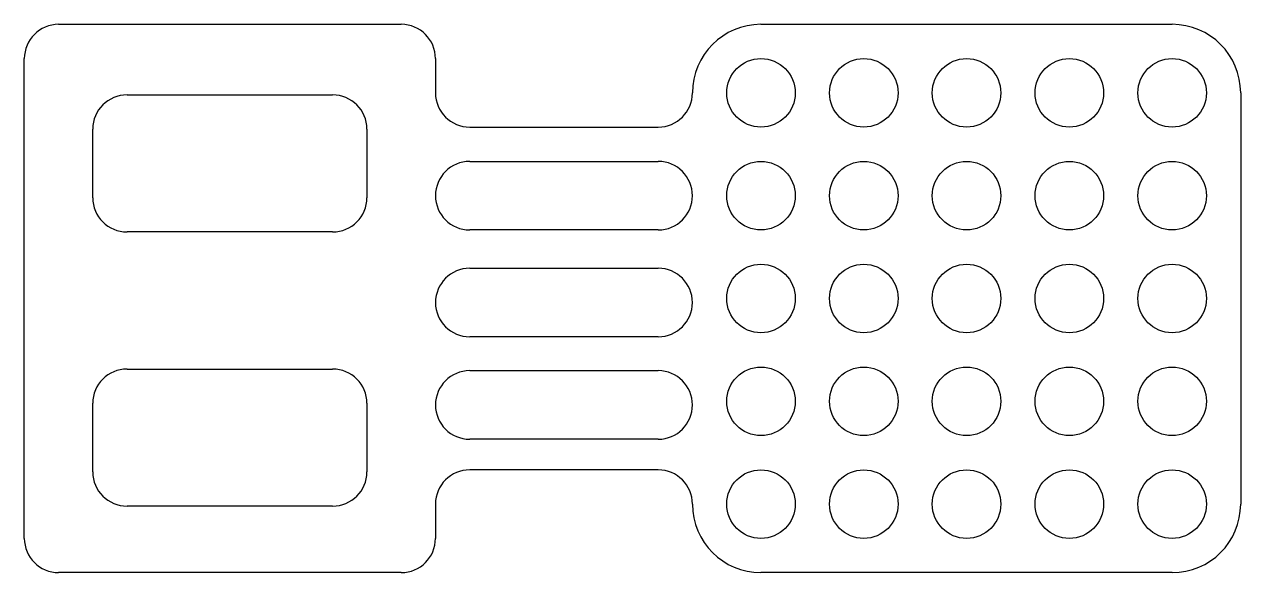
# Model space of a CAD drawing. Header units: millimetres. Extents: x 2293 to 2648, y 860 to 1020.
import ezdxf

# ---------------------------------------------------------------- set-up
doc = ezdxf.new("R2010")
doc.units = ezdxf.units.MM

msp = doc.modelspace()

# ---------------------------------------------------------------- linework, layer by layer
for p, q in [((2303.49, 1020.03), (2403.49, 1020.03)), ((2508.49, 1020.03), (2628.49, 1020.03)), ((2293.49, 870.03), (2293.49, 1010.03)), ((2413.49, 1010.03), (2413.49, 1000.03)), ((2323.47, 999.44), (2383.47, 999.44)), ((2488.49, 1000.03), (2488.49, 1000.03)), ((2648.49, 1000.03), (2648.49, 880.03)), ((2313.47, 969.44), (2313.47, 989.44)), ((2393.47, 989.44), (2393.47, 969.44)), ((2423.49, 990.03), (2478.49, 990.03)), ((2423.49, 980.03), (2478.49, 980.03)), ((2383.47, 959.44), (2323.47, 959.44)), ((2478.49, 960.03), (2423.49, 960.03)), ((2423.49, 948.85), (2478.49, 948.85)), ((2478.49, 928.85), (2423.49, 928.85)), ((2323.47, 919.44), (2383.47, 919.44)), ((2423.49, 918.97), (2478.49, 918.97)), ((2313.47, 889.44), (2313.47, 909.44)), ((2393.47, 909.44), (2393.47, 889.44)), ((2478.49, 898.97), (2423.49, 898.97)), ((2478.49, 890.03), (2423.49, 890.03)), ((2383.47, 879.44), (2323.47, 879.44)), ((2413.49, 880.03), (2413.49, 870.03)), ((2403.49, 860.03), (2303.49, 860.03)), ((2628.49, 860.03), (2508.49, 860.03))]:
    msp.add_line(p, q)
msp.add_lwpolyline([(2293.49, 1010.03), (2293.49, 1010.03)])
for centre in [(2508.49, 1000.03), (2538.49, 1000.03), (2568.49, 1000.03), (2598.49, 1000.03), (2628.49, 1000.03), (2508.49, 970.03), (2538.49, 970.03), (2568.49, 970.03), (2598.49, 970.03), (2628.49, 970.03), (2508.49, 940.03), (2538.49, 940.03), (2568.49, 940.03), (2598.49, 940.03), (2628.49, 940.03), (2508.49, 910.03), (2538.49, 910.03), (2568.49, 910.03), (2598.49, 910.03), (2628.49, 910.03), (2508.49, 880.03), (2538.49, 880.03), (2568.49, 880.03), (2598.49, 880.03), (2628.49, 880.03)]:
    msp.add_circle(centre, 10)
for centre, radius, start, end in [((2303.49, 1010.03), 10, 90, 180), ((2403.49, 1010.03), 10, 0, 90), ((2508.49, 1000.03), 20, 90, 180), ((2628.49, 1000.03), 20, 0, 90), ((2323.47, 989.44), 10, 90, 180), ((2383.47, 989.44), 10, 0, 90), ((2423.49, 1000.03), 10, 180, 270), ((2478.49, 1000.03), 10, 270, 0), ((2423.49, 970.03), 10, 90, 270), ((2478.49, 970.03), 10, 270, 90), ((2323.47, 969.44), 10, 180, 270), ((2383.47, 969.44), 10, 270, 0), ((2423.49, 938.85), 10, 90, 270), ((2478.49, 938.85), 10, 270, 90), ((2323.47, 909.44), 10, 90, 180), ((2383.47, 909.44), 10, 0, 90), ((2423.49, 908.97), 10, 90, 270), ((2478.49, 908.97), 10, 270, 90), ((2323.47, 889.44), 10, 180, 270), ((2383.47, 889.44), 10, 270, 0), ((2423.49, 880.03), 10, 90, 180), ((2478.49, 880.03), 10, 0, 90), ((2508.49, 880.03), 20, 180, 270), ((2628.49, 880.03), 20, 270, 0), ((2303.49, 870.03), 10, 180, 270), ((2403.49, 870.03), 10, 270, 0)]:
    msp.add_arc(centre, radius, start, end)

doc.saveas('drawing.dxf')
